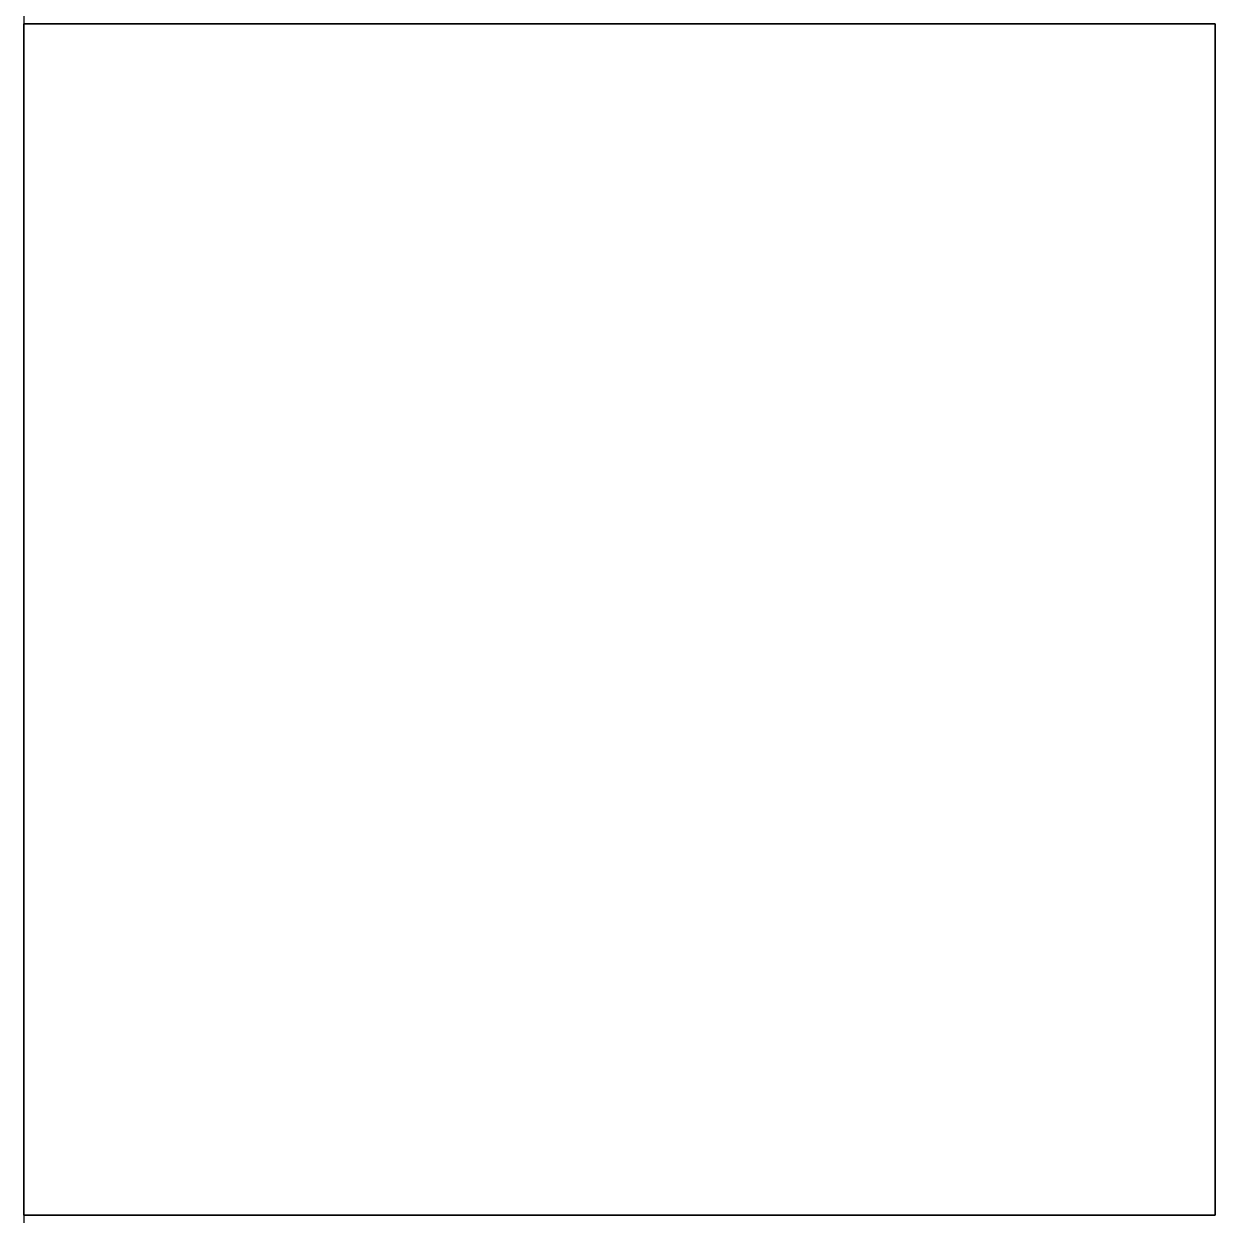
# Model space of a CAD drawing. Header units: millimetres. Extents: x -0.8 to 1, y -3.1 to 9.
# Drawn here: x 0 to 1, y 8.01 to 9.01 of the extents above.
import ezdxf

# ---------------------------------------------------------------- set-up
doc = ezdxf.new("R2010")
doc.units = ezdxf.units.MM
doc.layers.add('tmp', color=4, linetype='Continuous')

msp = doc.modelspace()

# ---------------------------------------------------------------- linework, layer by layer
for points in [[(1, 9.01, -1.08), (1, 9.01, -2.08), (0, 9.01, -2.08), (0, 9.01, -1.08)], [(1, 9.01, -2.08), (1, 8.01, -2.08), (0, 8.01, -2.08), (0, 9.01, -2.08)], [(0, 9.01, -2.08), (0, 8.01, -2.08), (0, 8.01, -1.08), (0, 9.01, -1.08)], [(0, 9.01, -1.08), (0, 8.01, -1.08), (1, 8.01, -1.08), (1, 9.01, -1.08)], [(1, 8.01, -1.08), (1, 8.01, -2.08), (1, 9.01, -2.08), (1, 9.01, -1.08)], [(0, 8.01, -1.08), (0, 8.01, -2.08), (1, 8.01, -2.08), (1, 8.01, -1.08)]]:
    msp.add_3dface(points)
at = {"layer": 'tmp'}
msp.add_xline((0, -0.04, 2.23), (0, -1), dxfattribs=at)

doc.saveas('drawing.dxf')
